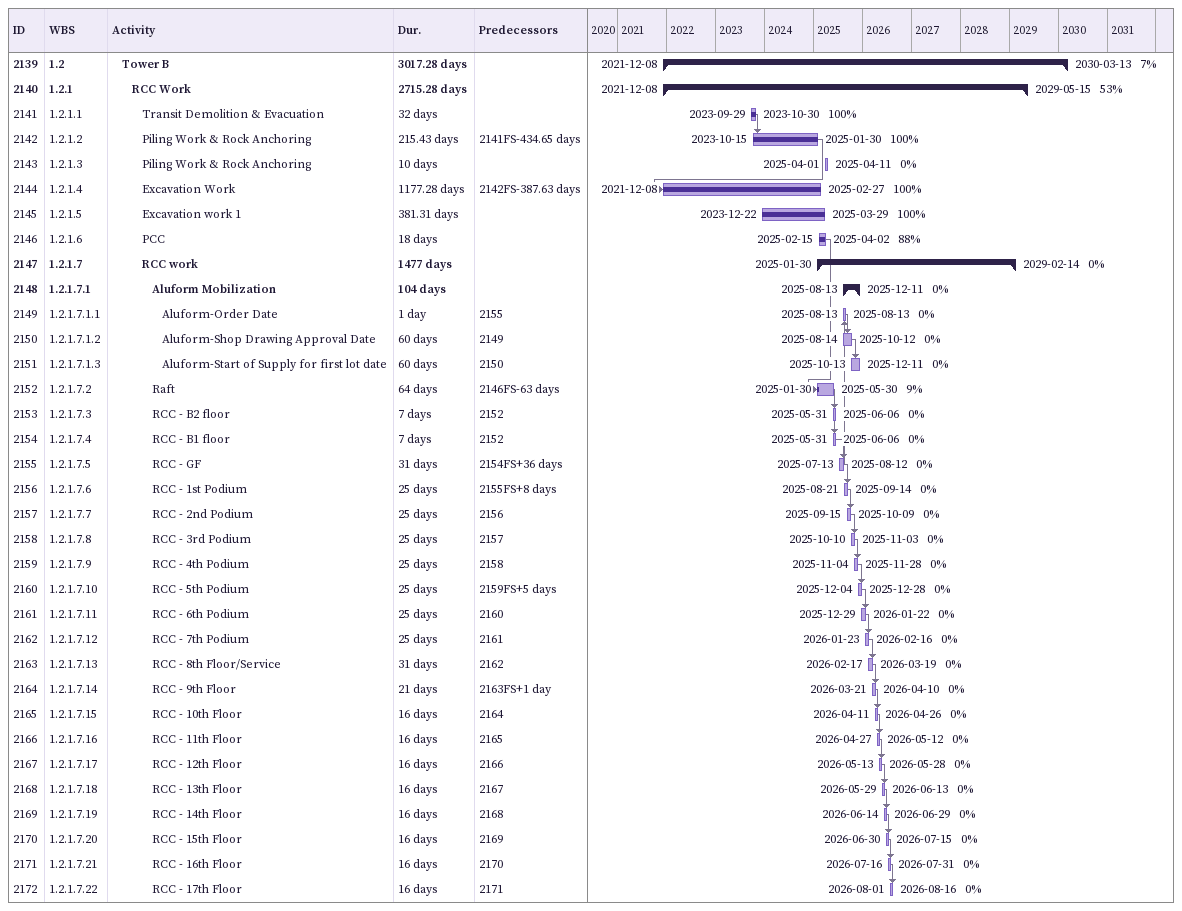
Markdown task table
| ID | WBS | Task | Duration | Start | Finish | Predecessors | % complete |
|---|---|---|---|---|---|---|---|
| 2139 | 1.2 | **Tower B** | 3017.28d | 2021-12-08 | 2030-03-13 |  | 7 |
| 2140 | 1.2.1 | **RCC Work** | 2715.28d | 2021-12-08 | 2029-05-15 |  | 53 |
| 2141 | 1.2.1.1 | Transit Demolition & Evacuation | 32d | 2023-09-29 | 2023-10-30 |  | 100 |
| 2142 | 1.2.1.2 | Piling Work & Rock Anchoring | 215.43d | 2023-10-15 | 2025-01-30 | 2141FS-434.65d | 100 |
| 2143 | 1.2.1.3 | Piling Work & Rock Anchoring | 10d | 2025-04-01 | 2025-04-11 |  | 0 |
| 2144 | 1.2.1.4 | Excavation Work | 1177.28d | 2021-12-08 | 2025-02-27 | 2142FS-387.63d | 100 |
| 2145 | 1.2.1.5 | Excavation work 1 | 381.31d | 2023-12-22 | 2025-03-29 |  | 100 |
| 2146 | 1.2.1.6 | PCC | 18d | 2025-02-15 | 2025-04-02 |  | 88 |
| 2147 | 1.2.1.7 | **RCC work** | 1477d | 2025-01-30 | 2029-02-14 |  | 0 |
| 2148 | 1.2.1.7.1 | **Aluform Mobilization** | 104d | 2025-08-13 | 2025-12-11 |  | 0 |
| 2149 | 1.2.1.7.1.1 | Aluform-Order Date | 1d | 2025-08-13 | 2025-08-13 | 2155 | 0 |
| 2150 | 1.2.1.7.1.2 | Aluform-Shop Drawing Approval Date | 60d | 2025-08-14 | 2025-10-12 | 2149 | 0 |
| 2151 | 1.2.1.7.1.3 | Aluform-Start of Supply for first lot date | 60d | 2025-10-13 | 2025-12-11 | 2150 | 0 |
| 2152 | 1.2.1.7.2 | Raft | 64d | 2025-01-30 | 2025-05-30 | 2146FS-63d | 9 |
| 2153 | 1.2.1.7.3 | RCC - B2 floor | 7d | 2025-05-31 | 2025-06-06 | 2152 | 0 |
| 2154 | 1.2.1.7.4 | RCC - B1 floor | 7d | 2025-05-31 | 2025-06-06 | 2152 | 0 |
| 2155 | 1.2.1.7.5 | RCC - GF | 31d | 2025-07-13 | 2025-08-12 | 2154FS+36d | 0 |
| 2156 | 1.2.1.7.6 | RCC - 1st Podium | 25d | 2025-08-21 | 2025-09-14 | 2155FS+8d | 0 |
| 2157 | 1.2.1.7.7 | RCC - 2nd Podium | 25d | 2025-09-15 | 2025-10-09 | 2156 | 0 |
| 2158 | 1.2.1.7.8 | RCC - 3rd Podium | 25d | 2025-10-10 | 2025-11-03 | 2157 | 0 |
| 2159 | 1.2.1.7.9 | RCC - 4th Podium | 25d | 2025-11-04 | 2025-11-28 | 2158 | 0 |
| 2160 | 1.2.1.7.10 | RCC - 5th Podium | 25d | 2025-12-04 | 2025-12-28 | 2159FS+5d | 0 |
| 2161 | 1.2.1.7.11 | RCC - 6th Podium | 25d | 2025-12-29 | 2026-01-22 | 2160 | 0 |
| 2162 | 1.2.1.7.12 | RCC - 7th Podium | 25d | 2026-01-23 | 2026-02-16 | 2161 | 0 |
| 2163 | 1.2.1.7.13 | RCC - 8th Floor/Service | 31d | 2026-02-17 | 2026-03-19 | 2162 | 0 |
| 2164 | 1.2.1.7.14 | RCC - 9th Floor | 21d | 2026-03-21 | 2026-04-10 | 2163FS+1d | 0 |
| 2165 | 1.2.1.7.15 | RCC - 10th Floor | 16d | 2026-04-11 | 2026-04-26 | 2164 | 0 |
| 2166 | 1.2.1.7.16 | RCC - 11th Floor | 16d | 2026-04-27 | 2026-05-12 | 2165 | 0 |
| 2167 | 1.2.1.7.17 | RCC - 12th Floor | 16d | 2026-05-13 | 2026-05-28 | 2166 | 0 |
| 2168 | 1.2.1.7.18 | RCC - 13th Floor | 16d | 2026-05-29 | 2026-06-13 | 2167 | 0 |
| 2169 | 1.2.1.7.19 | RCC - 14th Floor | 16d | 2026-06-14 | 2026-06-29 | 2168 | 0 |
| 2170 | 1.2.1.7.20 | RCC - 15th Floor | 16d | 2026-06-30 | 2026-07-15 | 2169 | 0 |
| 2171 | 1.2.1.7.21 | RCC - 16th Floor | 16d | 2026-07-16 | 2026-07-31 | 2170 | 0 |
| 2172 | 1.2.1.7.22 | RCC - 17th Floor | 16d | 2026-08-01 | 2026-08-16 | 2171 | 0 |
